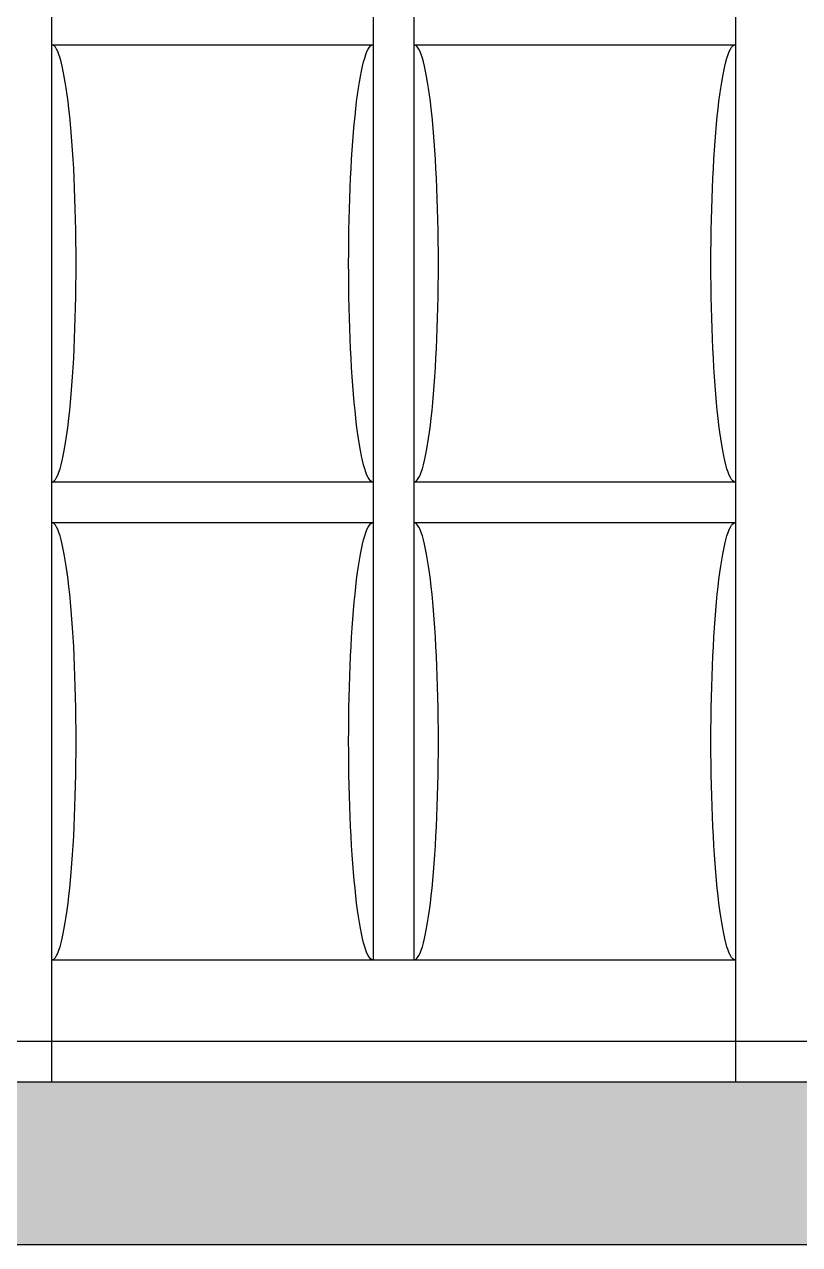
# Model space of a CAD drawing. Header units: millimetres. Extents: x 3409 to 3822, y 896 to 1108.
# Drawn here: x 3419.866 to 3420.818, y 1034.878 to 1036.378 of the extents above; entities that cross this region are included whole.
import ezdxf

# ---------------------------------------------------------------- set-up
doc = ezdxf.new("R2010")
doc.units = ezdxf.units.MM
doc.layers.add('a-epipla', color=8, linetype='Continuous')
doc.layers.add('a-toixoi', color=5, linetype='Continuous')

msp = doc.modelspace()

# ---------------------------------------------------------------- hatches: boundary and pattern name
at = {"layer": 'a-epipla', "true_color": 0xc7c8ca}
h = msp.add_hatch(color=9, dxfattribs=at)
h.dxf.hatch_style = 1
h.paths.add_polyline_path([(3478.5192, 1035.0776), (3412.7192, 1035.0776), (3412.7192, 1034.8776), (3478.5192, 1034.8776)])

# ---------------------------------------------------------------- linework, layer by layer
at = {"layer": 'a-epipla'}
for p, q in [((3419.8992, 1037.6276), (3419.8992, 1035.0776)), ((3420.7392, 1037.6276), (3420.7392, 1035.0776)), ((3420.2941, 1037.5276), (3420.2941, 1035.2276)), ((3420.3442, 1037.5276), (3420.3442, 1035.2276)), ((3419.8992, 1036.3526), (3420.2942, 1036.3526)), ((3420.3442, 1036.3526), (3420.7392, 1036.3526)), ((3419.8992, 1035.8151), (3420.2941, 1035.8151)), ((3420.3442, 1035.8151), (3420.7392, 1035.8151)), ((3419.8992, 1035.7651), (3420.2941, 1035.7651)), ((3420.3442, 1035.7651), (3420.7392, 1035.7651)), ((3419.8992, 1035.2276), (3420.7392, 1035.2276)), ((3418.8692, 1035.1276), (3421.7692, 1035.1276))]:
    msp.add_line(p, q, dxfattribs=at)
for centre in [(3419.8992, 1036.0838), (3420.3443, 1036.0838), (3419.8992, 1035.4963), (3420.3443, 1035.4963)]:
    msp.add_ellipse(centre, major_axis=(0, 0.2688), ratio=0.111628, start_param=3.141593, end_param=6.283185, dxfattribs=at)
at = {"layer": 'a-epipla', "extrusion": (0, 0, -1)}
for centre in [(3420.2941, 1036.0838), (3420.7392, 1036.0838), (3420.2941, 1035.4963), (3420.7392, 1035.4963)]:
    msp.add_ellipse(centre, major_axis=(0, 0.2688), ratio=0.111628, start_param=3.141593, end_param=6.283185, dxfattribs=at)
at = {"layer": 'a-toixoi'}
for p, q in [((3412.7192, 1035.0776), (3478.5192, 1035.0776)), ((3412.1192, 1034.8776), (3479.1192, 1034.8776))]:
    msp.add_line(p, q, dxfattribs=at)

doc.saveas('drawing.dxf')
